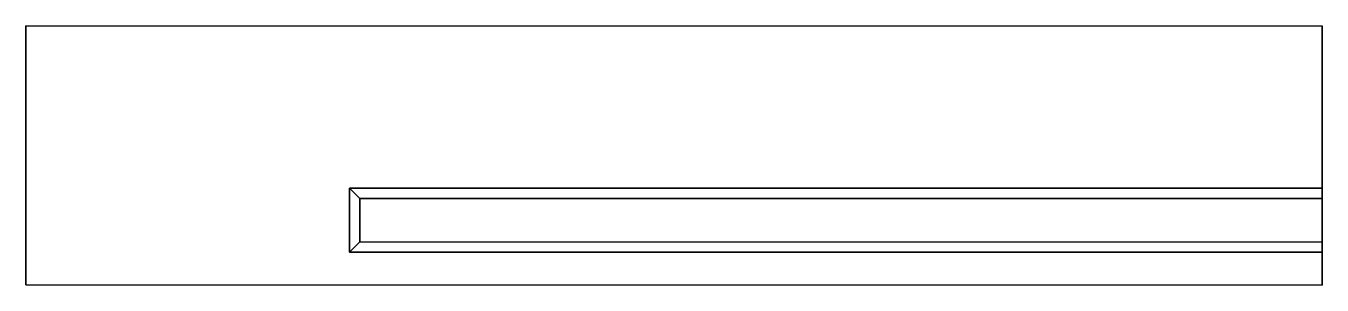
# Model space of a CAD drawing. Header units: inches. Extents: x 0 to 1500, y -300 to 0.
import ezdxf

# ---------------------------------------------------------------- set-up
doc = ezdxf.new("R2010")
doc.units = ezdxf.units.IN
doc.header["$MEASUREMENT"] = 0
doc.layers.add('Painel', color=5, linetype='Continuous')
doc.layers.add('Usinagem', color=2, linetype='Continuous')

msp = doc.modelspace()

# ---------------------------------------------------------------- linework, layer by layer
for p, q in [((374.3, -188.2), (374.3, -262.2)), ((386.3, -250.2, 18), (386.3, -200.2, 18)), ((1500, -250.2, 18), (1500, -200.2, 18)), ((1500, -300.4, 18), (1500, -250.2, 18)), ((1500, -262.2, 4), (1500, -300.4, 4))]:
    msp.add_line(p, q)
for points in [[(0, -300, 18), (0, 0, 18), (1500, 0, 18), (1499.9, -300.4, 18)], [(1500, -300.2), (1500, -300.4, 18), (1500, -0.2, 18), (1500, -0.2)], [(386.3, -250.2, 18), (386.3, -200.2, 18), (374.3, -188.2, 4), (374.3, -262.2, 4)]]:
    msp.add_3dface(points)
at = {"layer": 'Painel'}
for points in [[(1500, -0.2, 18), (0, 0, 18), (0, 0), (1500, -0.2)], [(0, 0, 18), (0, -300, 18), (0, -300), (0, 0)], [(0, -300), (1500, -300.2), (1500, -0.2), (0, 0)], [(1500, -188.2, 4), (1500, -200.2, 18), (1500, -0.2, 18), (1500, -0.2)], [(1500, -0.2), (1500, -262.2), (1500, -262.2, 4), (1500, -262.2)], [(374.3, -188.2), (1500, -188.2), (1500, -188.2, 4), (374.3, -188.2, 4)], [(374.3, -188.2, 4), (374.3, -188.2), (374.3, -262.2), (374.3, -262.2, 4)], [(1500, -262.2, 4), (1500, -262.2), (1500, -188.2), (1500, -188.2, 4)], [(1500, -300.4, 18), (1500, -250.2, 18), (1500, -262.2, 4), (1500, -300.4, 4)], [(374.3, -262.2), (1500, -262.2), (1500, -262.2, 4), (374.3, -262.2, 4)], [(0, -300.2), (1500, -300.4), (1500, -300.4, 18), (0, -300, 18)]]:
    msp.add_3dface(points, dxfattribs=at)
for points, invisible_edges in [([(386.3, -200.2, 18), (1500, -200.2, 18), (1500, -0.2, 18), (0, 0, 18)], 8), ([(0, -300, 18), (386.3, -300, 18), (386.3, -286.5, 18), (0, 0, 18)], 15)]:
    msp.add_3dface(points, dxfattribs=dict(at, invisible_edges=invisible_edges))
at = {"layer": 'Usinagem'}
for points in [[(386.3, -250.2, 18), (374.3, -262.2, 4), (374.3, -188.2, 4), (386.3, -200.2, 18)], [(374.3, -262.2, 4), (1500, -262.2, 4), (1500, -188.2, 4), (374.3, -188.2, 4)], [(386.3, -200.2, 18), (374.3, -188.2, 4), (1500, -188.2, 4), (1500, -200.2, 18)], [(1500, -262.2, 4), (1500, -250.2, 18), (1500, -200.2, 18), (1500, -188.2, 4)], [(1500, -250.2, 18), (1500, -262.2, 4), (374.3, -262.2, 4), (386.3, -250.2, 18)]]:
    msp.add_3dface(points, dxfattribs=at)

doc.saveas('drawing.dxf')
